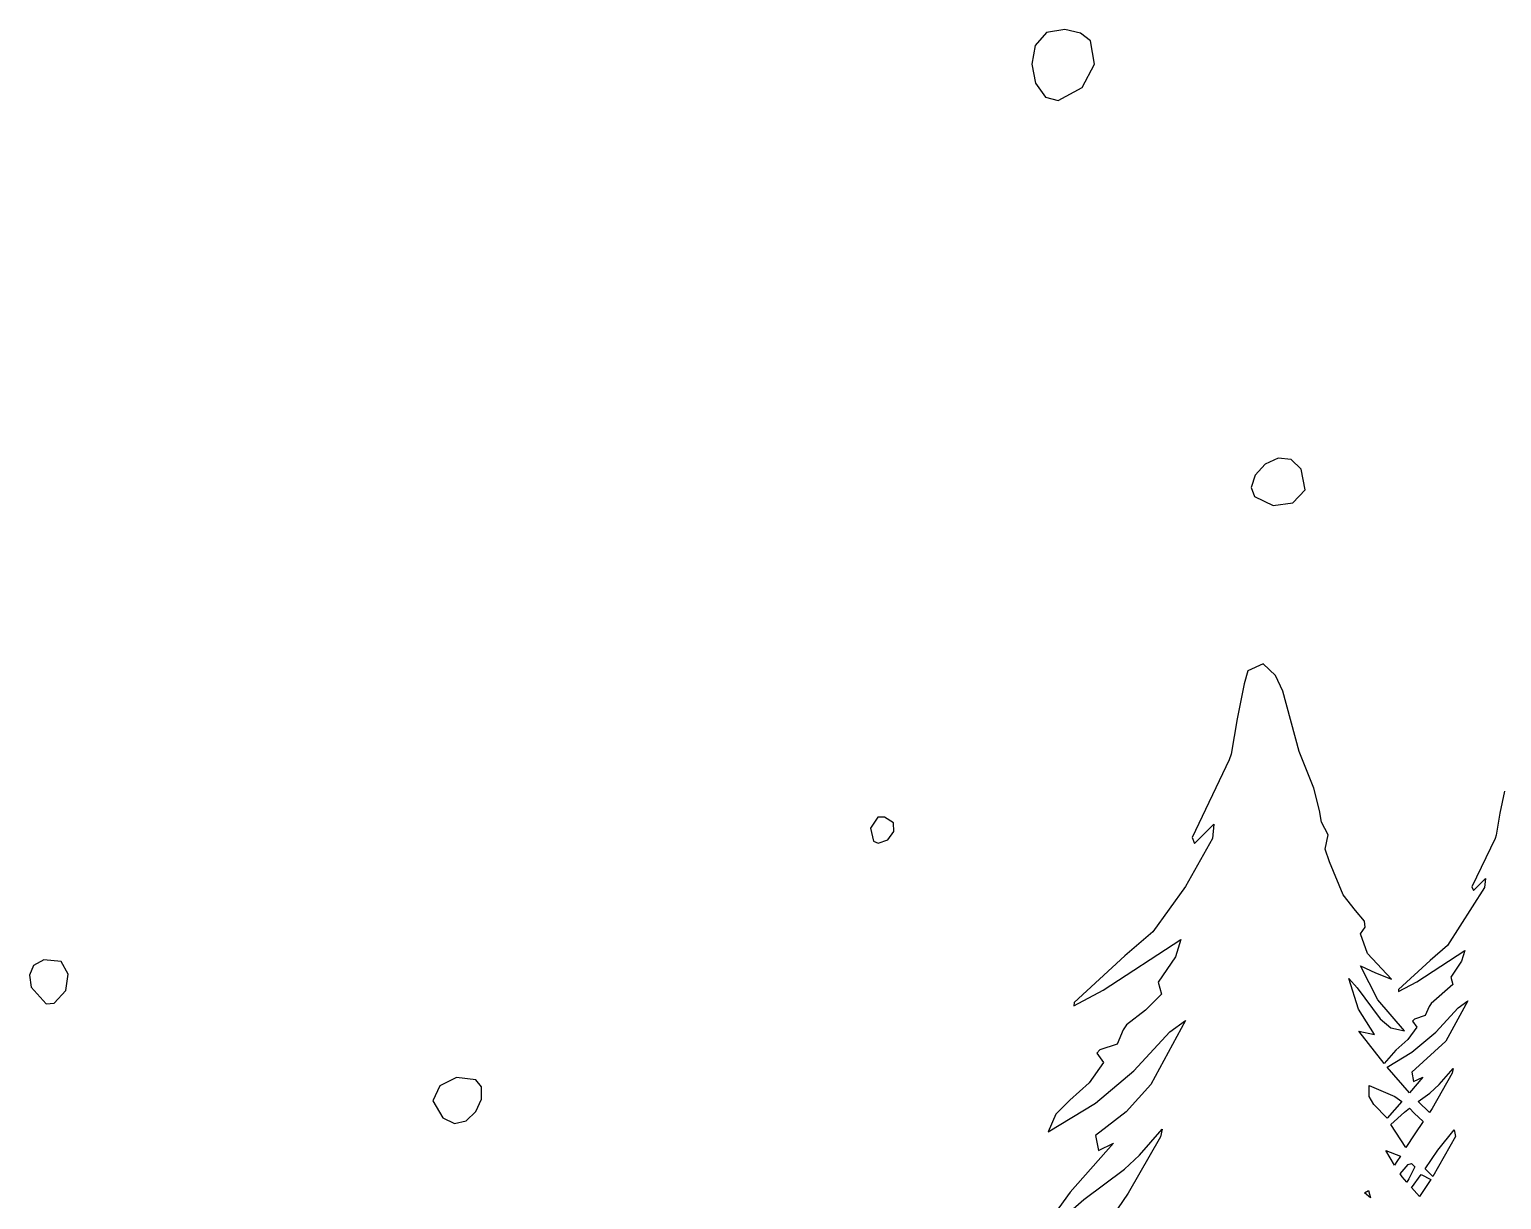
# Model space of a CAD drawing. Extents: x 0 to 162, y 0 to 352.
# Drawn here: x 29.16 to 69.37, y 320.53 to 352.5 of the extents above; entities that cross this region are included whole.
import ezdxf

# ---------------------------------------------------------------- set-up
doc = ezdxf.new("R2010")
doc.units = 0

msp = doc.modelspace()

# ---------------------------------------------------------------- linework, layer by layer
at = {"layer": 'Layer 1'}
for p, q in [((56.948618, 352.410675), (56.63562, 352.062332)), ((57.444358, 352.496688), (56.948618, 352.410675)), ((57.87363, 352.399048), (57.444358, 352.496688)), ((58.141773, 352.183685), (57.87363, 352.399048)), ((56.63562, 352.062332), (56.540952, 351.549459)), ((58.258536, 351.552375), (58.141773, 352.183685)), ((56.540952, 351.549459), (56.642938, 351.025276)), ((57.922385, 350.907931), (58.258536, 351.552375)), ((56.642938, 351.025276), (56.9199, 350.643)), ((56.9199, 350.643), (57.261058, 350.555528)), ((56.9199, 350.643), (56.9199, 350.643)), ((57.261058, 350.555528), (57.922385, 350.907931)), ((62.91928, 340.615468), (62.643861, 340.32256)), ((63.274374, 340.783215), (62.91928, 340.615468)), ((63.625156, 340.745215), (63.274374, 340.783215)), ((63.8959, 340.48), (63.625156, 340.745215)), ((62.643861, 340.32256), (62.532106, 339.985078)), ((64.011353, 339.916173), (63.8959, 340.48)), ((63.8959, 340.48), (63.8959, 340.48)), ((62.532106, 339.985078), (62.628671, 339.738043)), ((63.676821, 339.56713), (64.011353, 339.916173)), ((62.628671, 339.738043), (63.135022, 339.489034)), ((63.135022, 339.489034), (63.676821, 339.56713)), ((62.443485, 334.972319), (62.346173, 334.621277)), ((62.866006, 335.164817), (62.443485, 334.972319)), ((63.200536, 334.841723), (62.866006, 335.164817)), ((62.346173, 334.621277), (62.152192, 333.659245)), ((63.400295, 334.421726), (63.200536, 334.841723)), ((63.842963, 332.767396), (63.400295, 334.421726)), ((62.152192, 333.659245), (61.989727, 332.694877)), ((61.93409, 332.542929), (60.9234, 330.418649)), ((61.989727, 332.694877), (61.93409, 332.542929)), ((64.245544, 331.767822), (63.842963, 332.767396)), ((64.398647, 331.153611), (64.245544, 331.767822)), ((69.451332, 331.684037), (69.330609, 331.085283)), ((52.335598, 330.973674), (52.134692, 330.678564)), ((52.52404, 330.976759), (52.335598, 330.973674)), ((52.763959, 330.820419), (52.52404, 330.976759)), ((64.455184, 330.84265), (64.398647, 331.153611)), ((69.330609, 331.085283), (69.229545, 330.485117)), ((52.134692, 330.678564), (52.222328, 330.321177)), ((52.608704, 330.361012), (52.770519, 330.579994)), ((52.770519, 330.579994), (52.763959, 330.820419)), ((60.983795, 330.260887), (61.515002, 330.786757)), ((61.515002, 330.786757), (61.4759, 330.39)), ((64.637222, 330.489568), (64.455184, 330.84265)), ((52.222328, 330.321177), (52.3435, 330.269)), ((52.3435, 330.269), (52.608704, 330.361012)), ((52.3435, 330.269), (52.3435, 330.269)), ((61.4759, 330.39), (60.744742, 329.083111)), ((60.9234, 330.418649), (60.983795, 330.260887)), ((64.557662, 330.101253), (64.637222, 330.489568)), ((69.194852, 330.390753), (68.565991, 329.068593)), ((69.229545, 330.485117), (69.194852, 330.390753)), ((64.670932, 329.756623), (64.557662, 330.101253)), ((65.047554, 328.857438), (64.670932, 329.756623)), ((60.744742, 329.083111), (59.8485, 327.84418)), ((68.909977, 329.050926), (67.897167, 327.466646)), ((68.565991, 329.068593), (68.603512, 328.970487)), ((68.603512, 328.970487), (68.93407, 329.297639)), ((68.93407, 329.297639), (68.909977, 329.050926)), ((65.38293, 328.421772), (65.047554, 328.857438)), ((65.627443, 328.130191), (65.38293, 328.421772)), ((65.652333, 327.969865), (65.627443, 328.130191)), ((59.8485, 327.84418), (59.085231, 327.190068)), ((65.522413, 327.785926), (65.652333, 327.969865)), ((65.711561, 327.246964), (65.522413, 327.785926)), ((58.496338, 326.249528), (60.609338, 327.629478)), ((60.609338, 327.629478), (60.469277, 327.160546)), ((67.055642, 326.474139), (68.370672, 327.332994)), ((67.897167, 327.466646), (67.422244, 327.059665)), ((68.370672, 327.332994), (68.283488, 327.041176)), ((29.27885, 326.927129), (29.164705, 326.657679)), ((29.554016, 327.078321), (29.27885, 326.927129)), ((30.029071, 327.034857), (29.554016, 327.078321)), ((30.225869, 326.685894), (30.029071, 327.034857)), ((59.085231, 327.190068), (57.701781, 325.913218)), ((60.469277, 327.160546), (59.996733, 326.46466)), ((65.996457, 325.980857), (65.517017, 326.911685)), ((65.517017, 326.911685), (65.933963, 326.726957)), ((66.364451, 326.546275), (65.711561, 327.246964)), ((67.422244, 327.059665), (66.561317, 326.265027)), ((68.283488, 327.041176), (67.989489, 326.608222)), ((29.164705, 326.657679), (29.212706, 326.335766)), ((30.157991, 326.237429), (30.225869, 326.685894)), ((65.46884, 325.727541), (65.202851, 326.571633)), ((65.202851, 326.571633), (65.425344, 326.317018)), ((65.933963, 326.726957), (66.364451, 326.546275)), ((67.989489, 326.608222), (68.046541, 326.407221)), ((29.212706, 326.335766), (29.62, 325.878)), ((29.839021, 325.895461), (30.157991, 326.237429)), ((57.694201, 325.824459), (58.496338, 326.249528)), ((60.088477, 326.141651), (59.650611, 325.698623)), ((59.996733, 326.46466), (60.088477, 326.141651)), ((65.425344, 326.317018), (66.062037, 325.468122)), ((66.556499, 326.209742), (67.055642, 326.474139)), ((66.561317, 326.265027), (66.556499, 326.209742)), ((68.046541, 326.407221), (67.44974, 325.88217)), ((29.62, 325.878), (29.839021, 325.895461)), ((29.62, 325.878), (29.62, 325.878)), ((57.701781, 325.913218), (57.694201, 325.824459)), ((59.650611, 325.698623), (59.129574, 325.298168)), ((65.900332, 325.038287), (65.46884, 325.727541)), ((66.718847, 325.138255), (65.996457, 325.980857)), ((67.395322, 325.799869), (67.288942, 325.55745)), ((67.44974, 325.88217), (67.395322, 325.799869)), ((67.574032, 325.102827), (68.188051, 325.766094)), ((68.452112, 325.959193), (67.850524, 324.855495)), ((68.188051, 325.766094), (68.452112, 325.959193)), ((59.129574, 325.298168), (59.042068, 325.165769)), ((60.74085, 325.423075), (59.790573, 323.670592)), ((60.31662, 325.112546), (60.74085, 325.423075)), ((66.062037, 325.468122), (66.349742, 325.222149)), ((66.994541, 325.461265), (66.943142, 325.401818)), ((66.943142, 325.401818), (67.056409, 325.241984)), ((67.288942, 325.55745), (66.994541, 325.461265)), ((59.042068, 325.165769), (58.8711, 324.776323)), ((59.329834, 324.046876), (60.31662, 325.112546)), ((66.168567, 324.246155), (65.478221, 325.133069)), ((65.478221, 325.133069), (65.900332, 325.038287)), ((66.349742, 325.222149), (66.718847, 325.138255)), ((66.816695, 324.897252), (66.486913, 324.606778)), ((67.056409, 325.241984), (66.816695, 324.897252)), ((66.92217, 324.5541), (67.574032, 325.102827)), ((58.398108, 324.621809), (58.315485, 324.526192)), ((58.315485, 324.526192), (58.497498, 324.269489)), ((58.8711, 324.776323), (58.398108, 324.621809)), ((66.486913, 324.606778), (66.168567, 324.246155)), ((66.251027, 324.144819), (66.9222, 324.555)), ((66.9222, 324.555), (66.92217, 324.5541)), ((67.850524, 324.855495), (66.924612, 324.005353)), ((58.497498, 324.269489), (58.112339, 323.71553)), ((66.863449, 323.447889), (66.251027, 324.144819)), ((67.670404, 323.670861), (68.05358, 324.107571)), ((68.05358, 324.107571), (68.025505, 323.981195)), ((40.831017, 323.866128), (40.374224, 323.635529)), ((41.353995, 323.796229), (40.831017, 323.866128)), ((41.513267, 323.606167), (41.353995, 323.796229)), ((58.112339, 323.71553), (57.582283, 323.248719)), ((58.282334, 323.16515), (59.329834, 324.046876)), ((67.227544, 323.871075), (66.863449, 323.447889)), ((66.924612, 324.005353), (66.971063, 323.749903)), ((66.971063, 323.749903), (67.227544, 323.871075)), ((68.025505, 323.981195), (67.477274, 323.020283)), ((40.374224, 323.635529), (40.181919, 323.226472)), ((41.514848, 323.273811), (41.513267, 323.606167)), ((59.790573, 323.670592), (59.123731, 322.929725)), ((65.75307, 323.345423), (65.7561, 323.642)), ((65.887107, 323.123388), (65.75307, 323.345423)), ((65.7561, 323.642), (65.756132, 323.641151)), ((65.756132, 323.641151), (66.46119, 323.34683)), ((66.46119, 323.34683), (66.645456, 323.210062)), ((67.092746, 323.210667), (67.414567, 323.431006)), ((67.414567, 323.431006), (67.670404, 323.670861)), ((40.181919, 323.226472), (40.4524, 322.761)), ((41.093488, 322.677614), (41.358124, 322.932143)), ((41.358124, 322.932143), (41.514848, 323.273811)), ((56.986574, 322.380291), (58.282334, 323.16515)), ((57.582283, 323.248719), (57.196801, 322.864468)), ((59.123731, 322.929725), (58.28625, 322.283215)), ((66.247052, 322.751104), (65.887107, 323.123388)), ((66.645456, 323.210062), (66.247052, 322.751104)), ((66.345284, 322.579622), (66.726405, 322.914055)), ((66.726405, 322.914055), (66.861519, 323.027548)), ((66.861519, 323.027548), (66.985259, 322.891599)), ((66.985259, 322.891599), (67.2331, 322.658)), ((67.0928, 323.211), (67.092746, 323.210667)), ((67.405765, 322.909697), (67.0928, 323.211)), ((67.477274, 323.020283), (67.405765, 322.909697)), ((40.4524, 322.761), (40.771328, 322.606675)), ((40.4524, 322.761), (40.4524, 322.761)), ((40.771328, 322.606675), (41.093488, 322.677614)), ((57.196801, 322.864468), (56.986574, 322.380291)), ((66.763088, 321.947323), (66.345284, 322.579622)), ((67.233129, 322.657571), (67.004086, 322.328122)), ((67.2331, 322.658), (67.233129, 322.657571)), ((58.28625, 322.283215), (58.360779, 321.872909)), ((60.055333, 322.244351), (59.174236, 320.700401)), ((59.484552, 321.745905), (60.100437, 322.447833)), ((60.100437, 322.447833), (60.055333, 322.244351)), ((67.004086, 322.328122), (66.763088, 321.947323)), ((68.119753, 322.251013), (67.5009, 321.159)), ((67.631402, 321.875836), (68.081334, 322.432674)), ((68.081334, 322.432674), (68.119753, 322.251013)), ((58.772995, 322.067453), (57.591204, 320.734531)), ((58.360779, 321.872909), (58.772995, 322.067453)), ((59.073555, 321.360336), (59.484552, 321.745905)), ((66.447887, 321.469254), (66.208755, 321.865652)), ((66.208755, 321.865652), (66.616, 321.716)), ((66.616024, 321.715984), (66.51509, 321.564038)), ((66.616, 321.716), (66.616024, 321.715984)), ((67.291658, 321.364292), (67.631402, 321.875836)), ((57.967715, 320.529943), (59.073555, 321.360336)), ((66.51509, 321.564038), (66.447887, 321.469254)), ((66.603562, 321.232316), (66.826438, 321.483606)), ((66.826438, 321.483606), (66.915228, 321.515824)), ((67.001588, 321.422296), (66.841481, 321.097825)), ((66.915228, 321.515824), (67.001588, 321.422296)), ((67.500852, 321.158521), (67.291658, 321.364292)), ((66.660678, 321.151036), (66.603562, 321.232316)), ((66.78185, 321.000758), (66.660678, 321.151036)), ((66.7819, 321.001), (66.78185, 321.000758)), ((66.841481, 321.097825), (66.7819, 321.001)), ((66.910859, 320.853181), (67.178262, 321.211524)), ((67.441101, 321.074756), (67.130846, 320.61249)), ((67.178262, 321.211524), (67.441101, 321.074756)), ((67.5009, 321.159), (67.500852, 321.158521)), ((57.591204, 320.734531), (56.577635, 319.326463)), ((56.577635, 319.326463), (57.967715, 320.529943)), ((59.174236, 320.700401), (58.413794, 319.588161)), ((65.630783, 320.716828), (65.736, 320.78)), ((65.794873, 320.577554), (65.630783, 320.716828)), ((65.736, 320.78), (65.735956, 320.779391)), ((65.735956, 320.779391), (65.794873, 320.577554)), ((66.9109, 320.854), (66.910859, 320.853181)), ((67.130846, 320.61249), (66.9109, 320.854))]:
    msp.add_line(p, q, dxfattribs=at)

doc.saveas('drawing.dxf')
